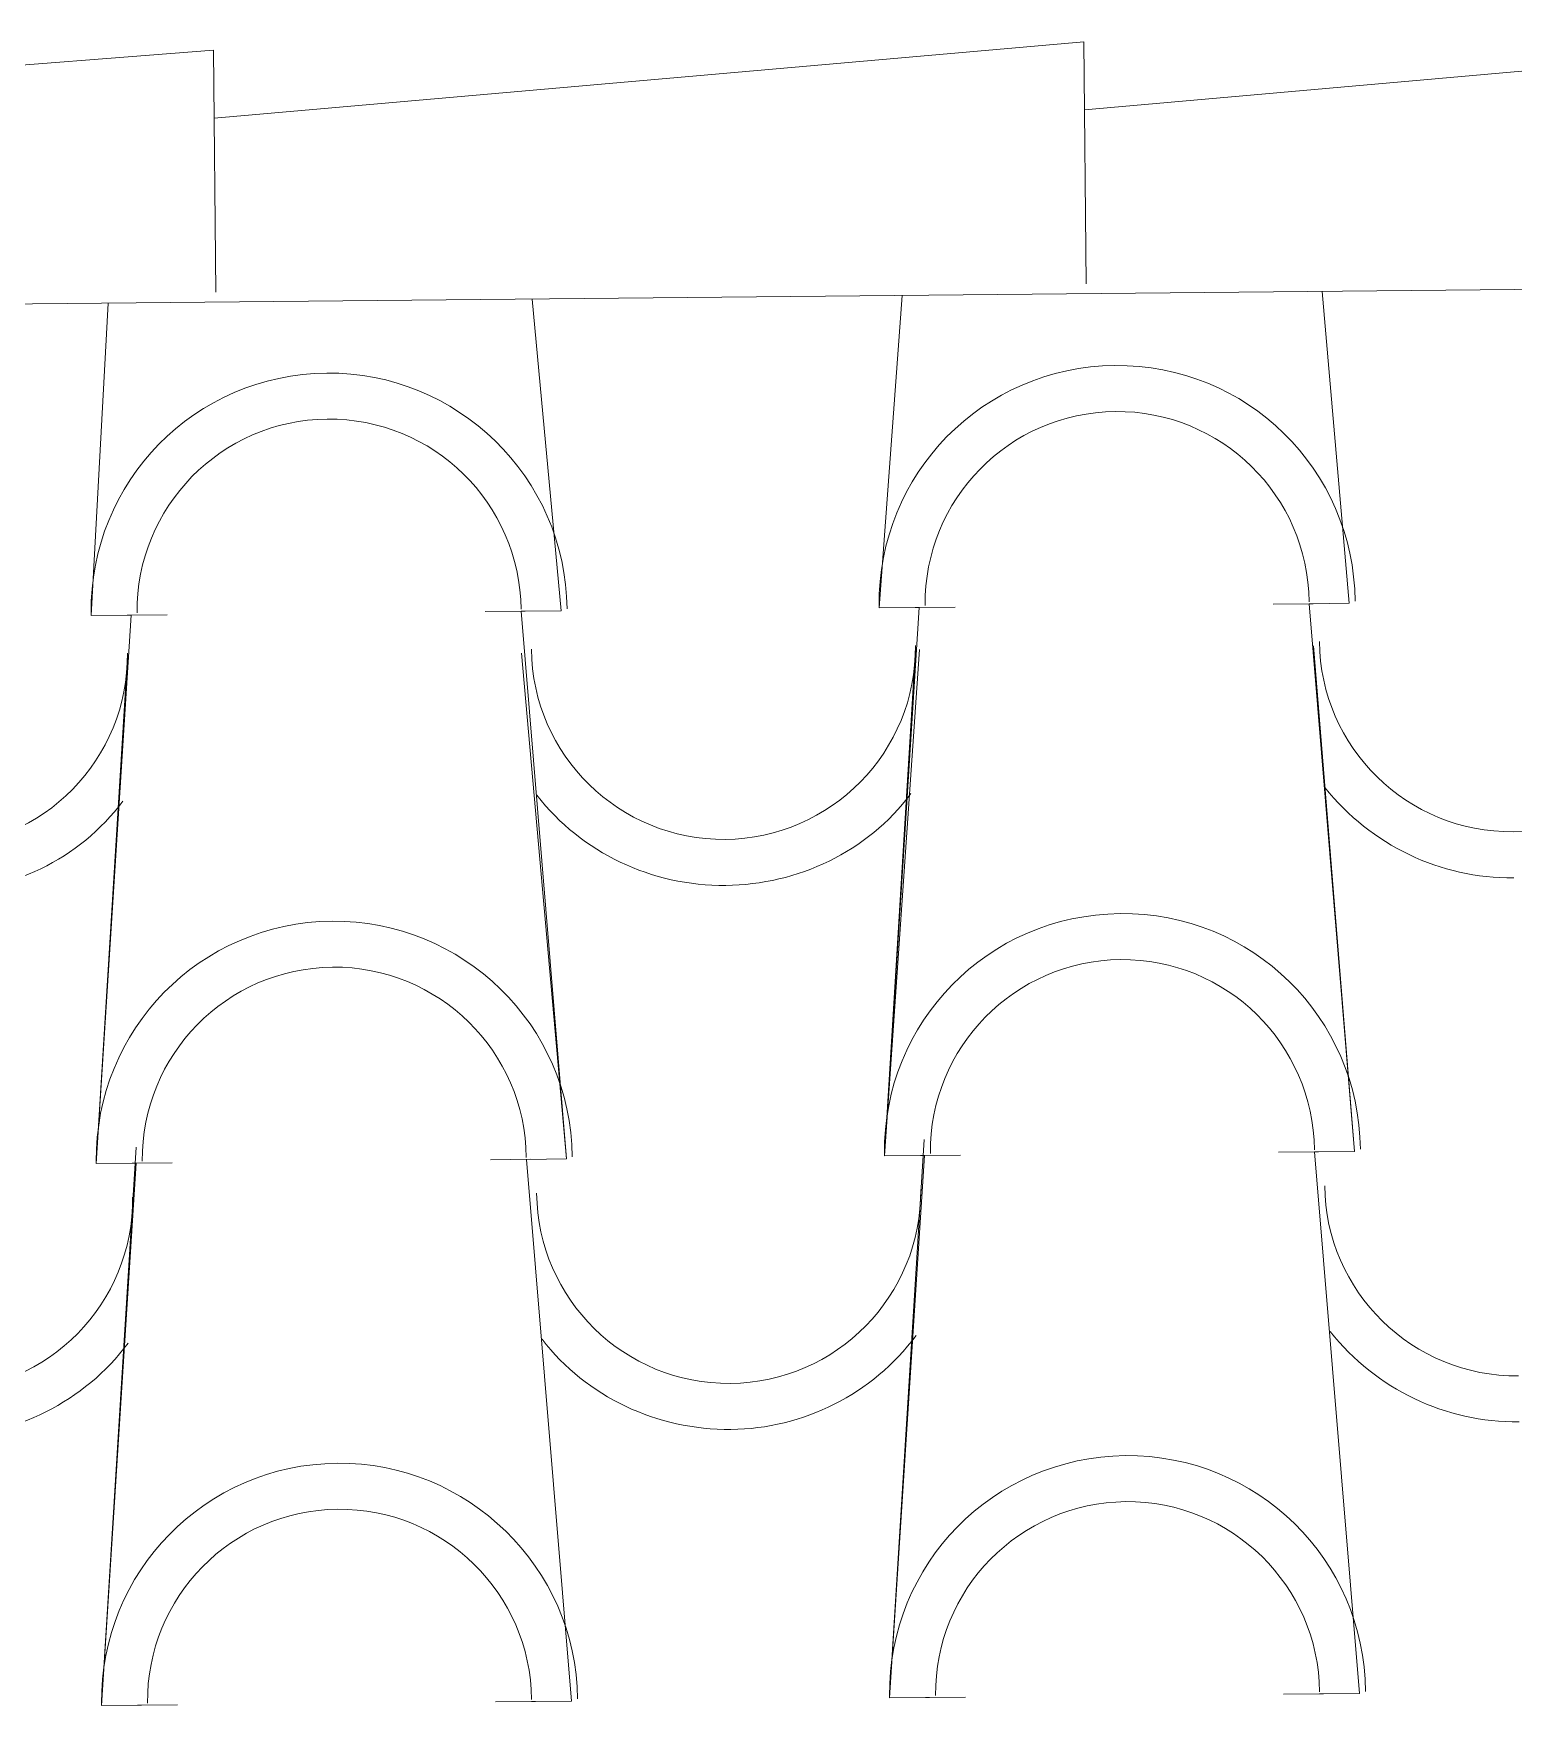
# Model space of a CAD drawing. Header units: millimetres. Extents: x 36985 to 49607, y -23856 to -17842.
# Drawn here: x 42006 to 42609, y -18572 to -17891 of the extents above; entities that cross this region are included whole.
import ezdxf

# ---------------------------------------------------------------- set-up
doc = ezdxf.new("R2010")
doc.units = ezdxf.units.MM
doc.layers.add('A-COB-___-___-EXI', color=250, linetype='Continuous', lineweight=25)

msp = doc.modelspace()

# ---------------------------------------------------------------- linework, layer by layer
at = {"layer": 'A-COB-___-___-EXI', "color": 18, "lineweight": 9}
for p, q in [((42525.34, -18123.36), (42541.63, -18123.21)), ((42045.62, -18127.98), (42029.33, -18128.13)), ((42044, -18127.99), (42060.28, -18127.84)), ((42206.07, -18126.43), (42189.78, -18126.59)), ((42204.44, -18126.45), (42220.73, -18126.29)), ((42366.52, -18124.89), (42350.23, -18125.05)), ((42047.77, -18351.14), (42031.48, -18351.29)), ((42046.14, -18351.15), (42062.43, -18351)), ((42208.22, -18349.59), (42191.93, -18349.75)), ((42210.34, -18570.31), (42194.05, -18570.47)), ((42531.24, -18567.23), (42514.95, -18567.38))]:
    msp.add_line(p, q, dxfattribs=at)
at = {"layer": 'A-COB-___-___-EXI', "color": 18, "lineweight": 9, "flags": 128}
for points in [[(42786.33, -17989.72), (42785.38, -17891.17), (42433.81, -17922.24)], [(42080.2, -17996.5), (42079.25, -17897.96), (41734.96, -17924.89)], [(42434.49, -17993.1), (42433.54, -17894.55), (42079.52, -17925.65)], [(37541.28, -18044.22), (48962.39, -17934.4), (48974.2, -18061.36), (48957.91, -18061.51), (48974.2, -18061.36), (48957.91, -18061.51), (48974.2, -18061.36), (48962.39, -17934.4), (48974.2, -18061.36), (48957.91, -18061.51), (48976.35, -18284.52), (48960.06, -18284.67), (48978.47, -18505.23), (48962.18, -18505.39), (48978.47, -18505.23), (48962.18, -18505.39), (48978.47, -18505.23), (48962.18, -18505.39), (48978.47, -18505.23), (48960.06, -18284.67), (48976.35, -18284.52), (48960.06, -18284.67)], [(42049.89, -18571.86), (42033.6, -18572.01), (42047.71, -18344.62), (42033.6, -18572.01), (42049.89, -18571.86), (42033.6, -18572.01), (42049.89, -18571.86), (42033.6, -18572.01), (42049.89, -18571.86), (42033.6, -18572.01), (42049.89, -18571.86), (42033.6, -18572.01), (42047.77, -18351.14), (42031.48, -18351.29), (42044.16, -18145.1), (42031.48, -18351.29), (42047.77, -18351.14), (42031.48, -18351.29), (42047.77, -18351.14), (42031.48, -18351.29), (42045.62, -18127.98), (42029.33, -18128.13), (42036.26, -18001), (42029.33, -18128.13), (42045.62, -18127.98), (42029.33, -18128.13), (42045.62, -18127.98), (42029.33, -18128.13), (42036.26, -18001)], [(42208.92, -17999.34), (42220.73, -18126.29), (42204.44, -18126.45), (42220.73, -18126.29), (42204.44, -18126.45), (42220.73, -18126.29), (42208.92, -17999.34), (42220.73, -18126.29), (42204.44, -18126.45), (42222.88, -18349.45), (42206.59, -18349.61), (42222.88, -18349.45), (42204.61, -18143.55), (42222.88, -18349.45), (42206.59, -18349.61), (42225, -18570.17), (42208.71, -18570.33), (42225, -18570.17), (42208.71, -18570.33), (42225, -18570.17), (42208.71, -18570.33), (42225, -18570.17), (42206.59, -18349.61), (42222.88, -18349.45), (42206.59, -18349.61), (42222.88, -18349.45)], [(42352.38, -18348.21), (42368.67, -18348.05), (42352.38, -18348.21), (42368.67, -18348.05), (42352.38, -18348.21), (42366.52, -18124.89), (42350.23, -18125.05), (42359.6, -17997.89), (42350.23, -18125.05), (42366.52, -18124.89), (42350.23, -18125.05), (42366.52, -18124.89), (42350.23, -18125.05), (42359.6, -17997.89)], [(42530.63, -17996.25), (42541.63, -18123.21), (42525.34, -18123.36), (42541.63, -18123.21), (42525.34, -18123.36), (42541.63, -18123.21), (42530.63, -17996.25), (42541.63, -18123.21), (42525.34, -18123.36), (42541.63, -18123.21), (42525.34, -18123.36), (42541.63, -18123.21), (42530.63, -17996.25), (42541.63, -18123.21), (42525.34, -18123.36), (42543.77, -18346.37), (42527.48, -18346.53), (42543.77, -18346.37), (42527.48, -18346.53), (42543.77, -18346.37), (42527.13, -18140.45), (42543.77, -18346.37), (42527.48, -18346.53), (42545.9, -18567.09), (42529.61, -18567.24), (42545.9, -18567.09), (42529.61, -18567.24), (42545.9, -18567.09), (42529.61, -18567.24), (42545.9, -18567.09), (42527.48, -18346.53), (42543.77, -18346.37), (42527.13, -18140.45), (42543.77, -18346.37), (42527.48, -18346.53), (42545.9, -18567.09), (42529.61, -18567.24), (42545.9, -18567.09), (42529.61, -18567.24)], [(42368.6, -18341.54), (42354.5, -18568.93), (42370.79, -18568.77), (42354.5, -18568.93), (42368.67, -18348.05), (42352.38, -18348.21), (42365.06, -18142.01)], [(42370.79, -18568.77), (42354.5, -18568.93), (42368.6, -18341.54), (42354.5, -18568.93), (42370.79, -18568.77), (42354.5, -18568.93), (42370.79, -18568.77), (42354.5, -18568.93), (42370.79, -18568.77), (42354.5, -18568.93), (42370.79, -18568.77), (42354.5, -18568.93), (42368.67, -18348.05), (42352.38, -18348.21), (42365.06, -18142.01)], [(42527.48, -18346.53), (42545.9, -18567.09), (42527.48, -18346.53), (42543.77, -18346.37), (42527.48, -18346.53), (42543.77, -18346.37)], [(42206.59, -18349.61), (42225, -18570.17), (42208.71, -18570.33), (42225, -18570.17)], [(42048.26, -18571.87), (42064.55, -18571.71), (42048.26, -18571.87), (42064.55, -18571.71)]]:
    msp.add_lwpolyline(points, dxfattribs=at)
for points in [[(42359.6, -17997.89), (42350.23, -18125.05), (42366.52, -18124.89), (42350.23, -18125.05), (42366.52, -18124.89), (42350.23, -18125.05)], [(42510.68, -18123.51), (42526.97, -18123.35)], [(42381.18, -18124.75), (42364.89, -18124.91)], [(42366.68, -18141.99), (42352.38, -18348.21), (42368.67, -18348.05), (42352.38, -18348.21), (42368.67, -18348.05), (42352.38, -18348.21)], [(42383.33, -18347.91), (42367.04, -18348.07)], [(42512.82, -18346.67), (42529.11, -18346.51)], [(42385.45, -18568.63), (42369.16, -18568.79), (42385.45, -18568.63), (42369.16, -18568.79)]]:
    msp.add_lwpolyline(points, close=True, dxfattribs=at)
at = {"layer": 'A-COB-___-___-EXI', "color": 18, "lineweight": 9}
for points in [[(42446.21, -18026.38), (42446.21, -18026.38), (42392.46, -18026.9), (42349.71, -18070.48), (42350.22, -18124.23)], [(42446.21, -18026.38), (42446.21, -18026.38), (42392.46, -18026.9), (42349.71, -18070.48), (42350.22, -18124.23)], [(42446.21, -18026.38), (42446.21, -18026.38), (42392.46, -18026.9), (42349.71, -18070.48), (42350.22, -18124.23)], [(42446.21, -18026.38), (42446.21, -18026.38), (42392.46, -18026.9), (42349.71, -18070.48), (42350.22, -18124.23)], [(42446.21, -18026.38), (42446.21, -18026.38), (42392.46, -18026.9), (42349.71, -18070.48), (42350.22, -18124.23)], [(42446.21, -18026.38), (42446.21, -18026.38), (42392.46, -18026.9), (42349.71, -18070.48), (42350.22, -18124.23)], [(42446.21, -18026.38), (42446.21, -18026.38), (42392.46, -18026.9), (42349.71, -18070.48), (42350.22, -18124.23)], [(42446.21, -18026.38), (42446.21, -18026.38), (42392.46, -18026.9), (42349.71, -18070.48), (42350.22, -18124.23)], [(42446.21, -18026.38), (42446.21, -18026.38), (42392.46, -18026.9), (42349.71, -18070.48), (42350.22, -18124.23)], [(42446.21, -18026.38), (42446.21, -18026.38), (42392.46, -18026.9), (42349.71, -18070.48), (42350.22, -18124.23)], [(42125.32, -18029.47), (42125.32, -18029.47), (42071.56, -18029.98), (42028.81, -18073.56), (42029.33, -18127.32)], [(42125.32, -18029.47), (42125.32, -18029.47), (42071.56, -18029.98), (42028.81, -18073.56), (42029.33, -18127.32)], [(42125.32, -18029.47), (42125.32, -18029.47), (42071.56, -18029.98), (42028.81, -18073.56), (42029.33, -18127.32)], [(42125.32, -18029.47), (42125.32, -18029.47), (42071.56, -18029.98), (42028.81, -18073.56), (42029.33, -18127.32)], [(42125.32, -18029.47), (42125.32, -18029.47), (42071.56, -18029.98), (42028.81, -18073.56), (42029.33, -18127.32)], [(42125.32, -18029.47), (42125.32, -18029.47), (42071.56, -18029.98), (42028.81, -18073.56), (42029.33, -18127.32)], [(42125.5, -18048.2), (42125.5, -18048.2), (42082.33, -18048.61), (42047.64, -18083.97), (42048.06, -18127.14)], [(42125.5, -18048.2), (42125.5, -18048.2), (42082.33, -18048.61), (42047.64, -18083.97), (42048.06, -18127.14)], [(42125.5, -18048.2), (42125.5, -18048.2), (42082.33, -18048.61), (42047.64, -18083.97), (42048.06, -18127.14)], [(42125.5, -18048.2), (42125.5, -18048.2), (42082.33, -18048.61), (42047.64, -18083.97), (42048.06, -18127.14)], [(42125.5, -18048.2), (42125.5, -18048.2), (42082.33, -18048.61), (42047.64, -18083.97), (42048.06, -18127.14)], [(42125.5, -18048.2), (42125.5, -18048.2), (42082.33, -18048.61), (42047.64, -18083.97), (42048.06, -18127.14)], [(42446.39, -18045.11), (42446.39, -18045.11), (42403.22, -18045.53), (42368.54, -18080.89), (42368.96, -18124.05)], [(42446.39, -18045.11), (42446.39, -18045.11), (42403.22, -18045.53), (42368.54, -18080.89), (42368.96, -18124.05)], [(42446.39, -18045.11), (42446.39, -18045.11), (42403.22, -18045.53), (42368.54, -18080.89), (42368.96, -18124.05)], [(42446.39, -18045.11), (42446.39, -18045.11), (42403.22, -18045.53), (42368.54, -18080.89), (42368.96, -18124.05)], [(42446.39, -18045.11), (42446.39, -18045.11), (42403.22, -18045.53), (42368.54, -18080.89), (42368.96, -18124.05)], [(42446.39, -18045.11), (42446.39, -18045.11), (42403.22, -18045.53), (42368.54, -18080.89), (42368.96, -18124.05)], [(42446.39, -18045.11), (42446.39, -18045.11), (42403.22, -18045.53), (42368.54, -18080.89), (42368.96, -18124.05)], [(42446.39, -18045.11), (42446.39, -18045.11), (42403.22, -18045.53), (42368.54, -18080.89), (42368.96, -18124.05)], [(42446.39, -18045.11), (42446.39, -18045.11), (42403.22, -18045.53), (42368.54, -18080.89), (42368.96, -18124.05)], [(42446.39, -18045.11), (42446.39, -18045.11), (42403.22, -18045.53), (42368.54, -18080.89), (42368.96, -18124.05)], [(42608.5, -18216.24), (42608.5, -18216.24), (42651.67, -18215.82), (42686.35, -18180.46), (42685.93, -18137.3)], [(42608.5, -18216.24), (42608.5, -18216.24), (42651.67, -18215.82), (42686.35, -18180.46), (42685.93, -18137.3)], [(41966.71, -18222.41), (41966.71, -18222.41), (42009.87, -18221.99), (42044.56, -18186.63), (42044.14, -18143.47)], [(42287.6, -18219.32), (42287.6, -18219.32), (42330.77, -18218.91), (42365.45, -18183.55), (42365.04, -18140.38)], [(41966.07, -18241.15), (41966.07, -18241.15), (41996.21, -18240.86), (42024.59, -18227.55), (42042.28, -18203.76)], [(42287.78, -18238.05), (42287.78, -18238.05), (42317.1, -18237.77), (42345.48, -18224.47), (42363.18, -18200.67)], [(42127.46, -18252.63), (42127.46, -18252.63), (42073.71, -18253.14), (42030.96, -18296.73), (42031.47, -18350.48)], [(42127.46, -18252.63), (42127.46, -18252.63), (42073.71, -18253.14), (42030.96, -18296.73), (42031.47, -18350.48)], [(42127.46, -18252.63), (42127.46, -18252.63), (42073.71, -18253.14), (42030.96, -18296.73), (42031.47, -18350.48)], [(42127.46, -18252.63), (42127.46, -18252.63), (42073.71, -18253.14), (42030.96, -18296.73), (42031.47, -18350.48)], [(42127.46, -18252.63), (42127.46, -18252.63), (42073.71, -18253.14), (42030.96, -18296.73), (42031.47, -18350.48)], [(42127.46, -18252.63), (42127.46, -18252.63), (42073.71, -18253.14), (42030.96, -18296.73), (42031.47, -18350.48)], [(42448.36, -18249.54), (42448.36, -18249.54), (42394.6, -18250.06), (42351.85, -18293.64), (42352.37, -18347.39)], [(42448.36, -18249.54), (42448.36, -18249.54), (42394.6, -18250.06), (42351.85, -18293.64), (42352.37, -18347.39)], [(42448.36, -18249.54), (42448.36, -18249.54), (42394.6, -18250.06), (42351.85, -18293.64), (42352.37, -18347.39)], [(42448.36, -18249.54), (42448.36, -18249.54), (42394.6, -18250.06), (42351.85, -18293.64), (42352.37, -18347.39)], [(42448.36, -18249.54), (42448.36, -18249.54), (42394.6, -18250.06), (42351.85, -18293.64), (42352.37, -18347.39)], [(42448.36, -18249.54), (42448.36, -18249.54), (42394.6, -18250.06), (42351.85, -18293.64), (42352.37, -18347.39)], [(42448.36, -18249.54), (42448.36, -18249.54), (42394.6, -18250.06), (42351.85, -18293.64), (42352.37, -18347.39)], [(42448.36, -18249.54), (42448.36, -18249.54), (42394.6, -18250.06), (42351.85, -18293.64), (42352.37, -18347.39)], [(42448.36, -18249.54), (42448.36, -18249.54), (42394.6, -18250.06), (42351.85, -18293.64), (42352.37, -18347.39)], [(42448.36, -18249.54), (42448.36, -18249.54), (42394.6, -18250.06), (42351.85, -18293.64), (42352.37, -18347.39)], [(42127.64, -18271.36), (42127.64, -18271.36), (42084.48, -18271.78), (42049.79, -18307.13), (42050.21, -18350.3)], [(42127.64, -18271.36), (42127.64, -18271.36), (42084.48, -18271.78), (42049.79, -18307.13), (42050.21, -18350.3)], [(42127.64, -18271.36), (42127.64, -18271.36), (42084.48, -18271.78), (42049.79, -18307.13), (42050.21, -18350.3)], [(42127.64, -18271.36), (42127.64, -18271.36), (42084.48, -18271.78), (42049.79, -18307.13), (42050.21, -18350.3)], [(42127.64, -18271.36), (42127.64, -18271.36), (42084.48, -18271.78), (42049.79, -18307.13), (42050.21, -18350.3)], [(42127.64, -18271.36), (42127.64, -18271.36), (42084.48, -18271.78), (42049.79, -18307.13), (42050.21, -18350.3)], [(42448.54, -18268.27), (42448.54, -18268.27), (42405.37, -18268.69), (42370.69, -18304.05), (42371.1, -18347.21)], [(42448.54, -18268.27), (42448.54, -18268.27), (42405.37, -18268.69), (42370.69, -18304.05), (42371.1, -18347.21)], [(42448.54, -18268.27), (42448.54, -18268.27), (42405.37, -18268.69), (42370.69, -18304.05), (42371.1, -18347.21)], [(42448.54, -18268.27), (42448.54, -18268.27), (42405.37, -18268.69), (42370.69, -18304.05), (42371.1, -18347.21)], [(42448.54, -18268.27), (42448.54, -18268.27), (42405.37, -18268.69), (42370.69, -18304.05), (42371.1, -18347.21)], [(42448.54, -18268.27), (42448.54, -18268.27), (42405.37, -18268.69), (42370.69, -18304.05), (42371.1, -18347.21)], [(42448.54, -18268.27), (42448.54, -18268.27), (42405.37, -18268.69), (42370.69, -18304.05), (42371.1, -18347.21)], [(42448.54, -18268.27), (42448.54, -18268.27), (42405.37, -18268.69), (42370.69, -18304.05), (42371.1, -18347.21)], [(42448.54, -18268.27), (42448.54, -18268.27), (42405.37, -18268.69), (42370.69, -18304.05), (42371.1, -18347.21)], [(42448.54, -18268.27), (42448.54, -18268.27), (42405.37, -18268.69), (42370.69, -18304.05), (42371.1, -18347.21)], [(42289.73, -18440.85), (42289.73, -18440.85), (42332.9, -18440.44), (42367.58, -18405.08), (42367.17, -18361.91)], [(41968.84, -18443.94), (41968.84, -18443.94), (42012, -18443.52), (42046.69, -18408.17), (42046.27, -18365)], [(42289.91, -18459.59), (42289.91, -18459.59), (42319.23, -18459.3), (42347.61, -18445.18), (42365.3, -18421.39)], [(42289.91, -18459.59), (42289.91, -18459.59), (42319.23, -18459.3), (42347.61, -18445.18), (42365.3, -18421.39)], [(41968.2, -18462.68), (41968.2, -18462.68), (41998.34, -18462.39), (42026.71, -18448.27), (42044.4, -18424.48)], [(41968.2, -18462.68), (41968.2, -18462.68), (41998.34, -18462.39), (42026.71, -18448.27), (42044.4, -18424.48)], [(42450.48, -18470.26), (42450.48, -18470.26), (42396.72, -18470.78), (42353.97, -18514.36), (42354.49, -18568.11)], [(42450.48, -18470.26), (42450.48, -18470.26), (42396.72, -18470.78), (42353.97, -18514.36), (42354.49, -18568.11)], [(42450.48, -18470.26), (42450.48, -18470.26), (42396.72, -18470.78), (42353.97, -18514.36), (42354.49, -18568.11)], [(42450.48, -18470.26), (42450.48, -18470.26), (42396.72, -18470.78), (42353.97, -18514.36), (42354.49, -18568.11)], [(42450.48, -18470.26), (42450.48, -18470.26), (42396.72, -18470.78), (42353.97, -18514.36), (42354.49, -18568.11)], [(42450.48, -18470.26), (42450.48, -18470.26), (42396.72, -18470.78), (42353.97, -18514.36), (42354.49, -18568.11)], [(42450.48, -18470.26), (42450.48, -18470.26), (42396.72, -18470.78), (42353.97, -18514.36), (42354.49, -18568.11)], [(42450.48, -18470.26), (42450.48, -18470.26), (42396.72, -18470.78), (42353.97, -18514.36), (42354.49, -18568.11)], [(42450.48, -18470.26), (42450.48, -18470.26), (42396.72, -18470.78), (42353.97, -18514.36), (42354.49, -18568.11)], [(42450.48, -18470.26), (42450.48, -18470.26), (42396.72, -18470.78), (42353.97, -18514.36), (42354.49, -18568.11)], [(42450.48, -18470.26), (42450.48, -18470.26), (42396.72, -18470.78), (42353.97, -18514.36), (42354.49, -18568.11)], [(42129.58, -18473.35), (42129.58, -18473.35), (42075.83, -18473.86), (42033.08, -18517.44), (42033.6, -18571.2)], [(42129.58, -18473.35), (42129.58, -18473.35), (42075.83, -18473.86), (42033.08, -18517.44), (42033.6, -18571.2)], [(42129.58, -18473.35), (42129.58, -18473.35), (42075.83, -18473.86), (42033.08, -18517.44), (42033.6, -18571.2)], [(42129.58, -18473.35), (42129.58, -18473.35), (42075.83, -18473.86), (42033.08, -18517.44), (42033.6, -18571.2)], [(42129.58, -18473.35), (42129.58, -18473.35), (42075.83, -18473.86), (42033.08, -18517.44), (42033.6, -18571.2)], [(42129.58, -18473.35), (42129.58, -18473.35), (42075.83, -18473.86), (42033.08, -18517.44), (42033.6, -18571.2)], [(42129.58, -18473.35), (42129.58, -18473.35), (42075.83, -18473.86), (42033.08, -18517.44), (42033.6, -18571.2)], [(42129.58, -18473.35), (42129.58, -18473.35), (42075.83, -18473.86), (42033.08, -18517.44), (42033.6, -18571.2)], [(42129.58, -18473.35), (42129.58, -18473.35), (42075.83, -18473.86), (42033.08, -18517.44), (42033.6, -18571.2)], [(42450.66, -18488.99), (42450.66, -18488.99), (42407.49, -18489.41), (42372.81, -18524.77), (42373.22, -18567.93)], [(42450.66, -18488.99), (42450.66, -18488.99), (42407.49, -18489.41), (42372.81, -18524.77), (42373.22, -18567.93)], [(42450.66, -18488.99), (42450.66, -18488.99), (42407.49, -18489.41), (42372.81, -18524.77), (42373.22, -18567.93)], [(42450.66, -18488.99), (42450.66, -18488.99), (42407.49, -18489.41), (42372.81, -18524.77), (42373.22, -18567.93)], [(42450.66, -18488.99), (42450.66, -18488.99), (42407.49, -18489.41), (42372.81, -18524.77), (42373.22, -18567.93)], [(42450.66, -18488.99), (42450.66, -18488.99), (42407.49, -18489.41), (42372.81, -18524.77), (42373.22, -18567.93)], [(42450.66, -18488.99), (42450.66, -18488.99), (42407.49, -18489.41), (42372.81, -18524.77), (42373.22, -18567.93)], [(42450.66, -18488.99), (42450.66, -18488.99), (42407.49, -18489.41), (42372.81, -18524.77), (42373.22, -18567.93)], [(42450.66, -18488.99), (42450.66, -18488.99), (42407.49, -18489.41), (42372.81, -18524.77), (42373.22, -18567.93)], [(42450.66, -18488.99), (42450.66, -18488.99), (42407.49, -18489.41), (42372.81, -18524.77), (42373.22, -18567.93)], [(42450.66, -18488.99), (42450.66, -18488.99), (42407.49, -18489.41), (42372.81, -18524.77), (42373.22, -18567.93)], [(42129.76, -18492.08), (42129.76, -18492.08), (42086.6, -18492.49), (42051.91, -18527.85), (42052.33, -18571.02)], [(42129.76, -18492.08), (42129.76, -18492.08), (42086.6, -18492.49), (42051.91, -18527.85), (42052.33, -18571.02)], [(42129.76, -18492.08), (42129.76, -18492.08), (42086.6, -18492.49), (42051.91, -18527.85), (42052.33, -18571.02)], [(42129.76, -18492.08), (42129.76, -18492.08), (42086.6, -18492.49), (42051.91, -18527.85), (42052.33, -18571.02)], [(42129.76, -18492.08), (42129.76, -18492.08), (42086.6, -18492.49), (42051.91, -18527.85), (42052.33, -18571.02)], [(42129.76, -18492.08), (42129.76, -18492.08), (42086.6, -18492.49), (42051.91, -18527.85), (42052.33, -18571.02)], [(42129.76, -18492.08), (42129.76, -18492.08), (42086.6, -18492.49), (42051.91, -18527.85), (42052.33, -18571.02)], [(42129.76, -18492.08), (42129.76, -18492.08), (42086.6, -18492.49), (42051.91, -18527.85), (42052.33, -18571.02)], [(42129.76, -18492.08), (42129.76, -18492.08), (42086.6, -18492.49), (42051.91, -18527.85), (42052.33, -18571.02)]]:
    msp.add_open_spline(points, degree=3, knots=[0.125, 0.125, 0.125, 0.125, 0.125001, 1, 1, 1, 1], dxfattribs=at)
for points in [[(42544.06, -18122.37), (42543.55, -18068.62), (42499.96, -18025.86), (42446.21, -18026.38)], [(42544.06, -18122.37), (42543.55, -18068.62), (42499.96, -18025.86), (42446.21, -18026.38)], [(42544.06, -18122.37), (42543.55, -18068.62), (42499.96, -18025.86), (42446.21, -18026.38)], [(42544.06, -18122.37), (42543.55, -18068.62), (42499.96, -18025.86), (42446.21, -18026.38)], [(42544.06, -18122.37), (42543.55, -18068.62), (42499.96, -18025.86), (42446.21, -18026.38)], [(42544.06, -18122.37), (42543.55, -18068.62), (42499.96, -18025.86), (42446.21, -18026.38)], [(42544.06, -18122.37), (42543.55, -18068.62), (42499.96, -18025.86), (42446.21, -18026.38)], [(42544.06, -18122.37), (42543.55, -18068.62), (42499.96, -18025.86), (42446.21, -18026.38)], [(42544.06, -18122.37), (42543.55, -18068.62), (42499.96, -18025.86), (42446.21, -18026.38)], [(42544.06, -18122.37), (42543.55, -18068.62), (42499.96, -18025.86), (42446.21, -18026.38)], [(42223.17, -18125.46), (42222.65, -18071.7), (42178.25, -18028.96), (42125.32, -18029.47)], [(42223.17, -18125.46), (42222.65, -18071.7), (42178.25, -18028.96), (42125.32, -18029.47)], [(42223.17, -18125.46), (42222.65, -18071.7), (42178.25, -18028.96), (42125.32, -18029.47)], [(42223.17, -18125.46), (42222.65, -18071.7), (42178.25, -18028.96), (42125.32, -18029.47)], [(42223.17, -18125.46), (42222.65, -18071.7), (42178.25, -18028.96), (42125.32, -18029.47)], [(42223.17, -18125.46), (42222.65, -18071.7), (42178.25, -18028.96), (42125.32, -18029.47)], [(42204.43, -18125.64), (42204.02, -18082.47), (42168.66, -18047.78), (42125.5, -18048.2)], [(42204.43, -18125.64), (42204.02, -18082.47), (42168.66, -18047.78), (42125.5, -18048.2)], [(42204.43, -18125.64), (42204.02, -18082.47), (42168.66, -18047.78), (42125.5, -18048.2)], [(42204.43, -18125.64), (42204.02, -18082.47), (42168.66, -18047.78), (42125.5, -18048.2)], [(42204.43, -18125.64), (42204.02, -18082.47), (42168.66, -18047.78), (42125.5, -18048.2)], [(42204.43, -18125.64), (42204.02, -18082.47), (42168.66, -18047.78), (42125.5, -18048.2)], [(42525.33, -18122.55), (42524.92, -18079.38), (42489.56, -18044.7), (42446.39, -18045.11)], [(42525.33, -18122.55), (42524.92, -18079.38), (42489.56, -18044.7), (42446.39, -18045.11)], [(42525.33, -18122.55), (42524.92, -18079.38), (42489.56, -18044.7), (42446.39, -18045.11)], [(42525.33, -18122.55), (42524.92, -18079.38), (42489.56, -18044.7), (42446.39, -18045.11)], [(42525.33, -18122.55), (42524.92, -18079.38), (42489.56, -18044.7), (42446.39, -18045.11)], [(42525.33, -18122.55), (42524.92, -18079.38), (42489.56, -18044.7), (42446.39, -18045.11)], [(42525.33, -18122.55), (42524.92, -18079.38), (42489.56, -18044.7), (42446.39, -18045.11)], [(42525.33, -18122.55), (42524.92, -18079.38), (42489.56, -18044.7), (42446.39, -18045.11)], [(42525.33, -18122.55), (42524.92, -18079.38), (42489.56, -18044.7), (42446.39, -18045.11)], [(42525.33, -18122.55), (42524.92, -18079.38), (42489.56, -18044.7), (42446.39, -18045.11)], [(42208.66, -18141.89), (42209.08, -18185.05), (42244.44, -18219.74), (42287.6, -18219.32)], [(42529.56, -18138.8), (42529.97, -18181.97), (42565.33, -18216.65), (42608.5, -18216.24)], [(42529.56, -18138.8), (42529.97, -18181.97), (42565.33, -18216.65), (42608.5, -18216.24)], [(42531.76, -18198.24), (42550.72, -18221.68), (42578.54, -18235.26), (42608.68, -18234.97)], [(42531.76, -18198.24), (42550.72, -18221.68), (42578.54, -18235.26), (42608.68, -18234.97)], [(42210.86, -18201.32), (42229.01, -18224.77), (42257.65, -18238.34), (42287.78, -18238.05)], [(42225.31, -18348.62), (42224.8, -18294.86), (42180.4, -18252.12), (42127.46, -18252.63)], [(42225.31, -18348.62), (42224.8, -18294.86), (42180.4, -18252.12), (42127.46, -18252.63)], [(42225.31, -18348.62), (42224.8, -18294.86), (42180.4, -18252.12), (42127.46, -18252.63)], [(42225.31, -18348.62), (42224.8, -18294.86), (42180.4, -18252.12), (42127.46, -18252.63)], [(42225.31, -18348.62), (42224.8, -18294.86), (42180.4, -18252.12), (42127.46, -18252.63)], [(42225.31, -18348.62), (42224.8, -18294.86), (42180.4, -18252.12), (42127.46, -18252.63)], [(42546.21, -18345.53), (42545.69, -18291.78), (42502.11, -18249.03), (42448.36, -18249.54)], [(42546.21, -18345.53), (42545.69, -18291.78), (42502.11, -18249.03), (42448.36, -18249.54)], [(42546.21, -18345.53), (42545.69, -18291.78), (42502.11, -18249.03), (42448.36, -18249.54)], [(42546.21, -18345.53), (42545.69, -18291.78), (42502.11, -18249.03), (42448.36, -18249.54)], [(42546.21, -18345.53), (42545.69, -18291.78), (42502.11, -18249.03), (42448.36, -18249.54)], [(42546.21, -18345.53), (42545.69, -18291.78), (42502.11, -18249.03), (42448.36, -18249.54)], [(42546.21, -18345.53), (42545.69, -18291.78), (42502.11, -18249.03), (42448.36, -18249.54)], [(42546.21, -18345.53), (42545.69, -18291.78), (42502.11, -18249.03), (42448.36, -18249.54)], [(42546.21, -18345.53), (42545.69, -18291.78), (42502.11, -18249.03), (42448.36, -18249.54)], [(42546.21, -18345.53), (42545.69, -18291.78), (42502.11, -18249.03), (42448.36, -18249.54)], [(42206.58, -18348.8), (42206.17, -18305.63), (42170.81, -18270.95), (42127.64, -18271.36)], [(42206.58, -18348.8), (42206.17, -18305.63), (42170.81, -18270.95), (42127.64, -18271.36)], [(42206.58, -18348.8), (42206.17, -18305.63), (42170.81, -18270.95), (42127.64, -18271.36)], [(42206.58, -18348.8), (42206.17, -18305.63), (42170.81, -18270.95), (42127.64, -18271.36)], [(42206.58, -18348.8), (42206.17, -18305.63), (42170.81, -18270.95), (42127.64, -18271.36)], [(42206.58, -18348.8), (42206.17, -18305.63), (42170.81, -18270.95), (42127.64, -18271.36)], [(42527.48, -18345.71), (42527.06, -18302.54), (42491.7, -18267.86), (42448.54, -18268.27)], [(42527.48, -18345.71), (42527.06, -18302.54), (42491.7, -18267.86), (42448.54, -18268.27)], [(42527.48, -18345.71), (42527.06, -18302.54), (42491.7, -18267.86), (42448.54, -18268.27)], [(42527.48, -18345.71), (42527.06, -18302.54), (42491.7, -18267.86), (42448.54, -18268.27)], [(42527.48, -18345.71), (42527.06, -18302.54), (42491.7, -18267.86), (42448.54, -18268.27)], [(42527.48, -18345.71), (42527.06, -18302.54), (42491.7, -18267.86), (42448.54, -18268.27)], [(42527.48, -18345.71), (42527.06, -18302.54), (42491.7, -18267.86), (42448.54, -18268.27)], [(42527.48, -18345.71), (42527.06, -18302.54), (42491.7, -18267.86), (42448.54, -18268.27)], [(42527.48, -18345.71), (42527.06, -18302.54), (42491.7, -18267.86), (42448.54, -18268.27)], [(42527.48, -18345.71), (42527.06, -18302.54), (42491.7, -18267.86), (42448.54, -18268.27)], [(42531.69, -18360.33), (42532.1, -18403.5), (42567.46, -18438.18), (42610.63, -18437.77)], [(42531.69, -18360.33), (42532.1, -18403.5), (42567.46, -18438.18), (42610.63, -18437.77)], [(42210.79, -18363.42), (42211.21, -18406.58), (42246.57, -18441.27), (42289.73, -18440.85)], [(42212.99, -18422.86), (42231.14, -18446.3), (42259.78, -18459.88), (42289.91, -18459.59)], [(42212.99, -18422.86), (42231.14, -18446.3), (42259.78, -18459.88), (42289.91, -18459.59)], [(42533.89, -18419.77), (42552.85, -18443.21), (42580.67, -18456.79), (42610.81, -18456.5)], [(42533.89, -18419.77), (42552.85, -18443.21), (42580.67, -18456.79), (42610.81, -18456.5)], [(42533.89, -18419.77), (42552.85, -18443.21), (42580.67, -18456.79), (42610.81, -18456.5)], [(42548.33, -18566.25), (42547.81, -18512.49), (42504.23, -18469.74), (42450.48, -18470.26)], [(42548.33, -18566.25), (42547.81, -18512.49), (42504.23, -18469.74), (42450.48, -18470.26)], [(42548.33, -18566.25), (42547.81, -18512.49), (42504.23, -18469.74), (42450.48, -18470.26)], [(42548.33, -18566.25), (42547.81, -18512.49), (42504.23, -18469.74), (42450.48, -18470.26)], [(42548.33, -18566.25), (42547.81, -18512.49), (42504.23, -18469.74), (42450.48, -18470.26)], [(42548.33, -18566.25), (42547.81, -18512.49), (42504.23, -18469.74), (42450.48, -18470.26)], [(42548.33, -18566.25), (42547.81, -18512.49), (42504.23, -18469.74), (42450.48, -18470.26)], [(42548.33, -18566.25), (42547.81, -18512.49), (42504.23, -18469.74), (42450.48, -18470.26)], [(42548.33, -18566.25), (42547.81, -18512.49), (42504.23, -18469.74), (42450.48, -18470.26)], [(42548.33, -18566.25), (42547.81, -18512.49), (42504.23, -18469.74), (42450.48, -18470.26)], [(42548.33, -18566.25), (42547.81, -18512.49), (42504.23, -18469.74), (42450.48, -18470.26)], [(42227.44, -18569.33), (42226.92, -18515.58), (42182.52, -18472.84), (42129.58, -18473.35)], [(42227.44, -18569.33), (42226.92, -18515.58), (42182.52, -18472.84), (42129.58, -18473.35)], [(42227.44, -18569.33), (42226.92, -18515.58), (42182.52, -18472.84), (42129.58, -18473.35)], [(42227.44, -18569.33), (42226.92, -18515.58), (42182.52, -18472.84), (42129.58, -18473.35)], [(42227.44, -18569.33), (42226.92, -18515.58), (42182.52, -18472.84), (42129.58, -18473.35)], [(42227.44, -18569.33), (42226.92, -18515.58), (42182.52, -18472.84), (42129.58, -18473.35)], [(42227.44, -18569.33), (42226.92, -18515.58), (42182.52, -18472.84), (42129.58, -18473.35)], [(42227.44, -18569.33), (42226.92, -18515.58), (42182.52, -18472.84), (42129.58, -18473.35)], [(42227.44, -18569.33), (42226.92, -18515.58), (42182.52, -18472.84), (42129.58, -18473.35)], [(42208.7, -18569.51), (42208.29, -18526.35), (42172.93, -18491.66), (42129.76, -18492.08)], [(42208.7, -18569.51), (42208.29, -18526.35), (42172.93, -18491.66), (42129.76, -18492.08)], [(42208.7, -18569.51), (42208.29, -18526.35), (42172.93, -18491.66), (42129.76, -18492.08)], [(42208.7, -18569.51), (42208.29, -18526.35), (42172.93, -18491.66), (42129.76, -18492.08)], [(42208.7, -18569.51), (42208.29, -18526.35), (42172.93, -18491.66), (42129.76, -18492.08)], [(42208.7, -18569.51), (42208.29, -18526.35), (42172.93, -18491.66), (42129.76, -18492.08)], [(42208.7, -18569.51), (42208.29, -18526.35), (42172.93, -18491.66), (42129.76, -18492.08)], [(42208.7, -18569.51), (42208.29, -18526.35), (42172.93, -18491.66), (42129.76, -18492.08)], [(42208.7, -18569.51), (42208.29, -18526.35), (42172.93, -18491.66), (42129.76, -18492.08)], [(42529.6, -18566.43), (42529.18, -18523.26), (42493.83, -18488.58), (42450.66, -18488.99)], [(42529.6, -18566.43), (42529.18, -18523.26), (42493.83, -18488.58), (42450.66, -18488.99)], [(42529.6, -18566.43), (42529.18, -18523.26), (42493.83, -18488.58), (42450.66, -18488.99)], [(42529.6, -18566.43), (42529.18, -18523.26), (42493.83, -18488.58), (42450.66, -18488.99)], [(42529.6, -18566.43), (42529.18, -18523.26), (42493.83, -18488.58), (42450.66, -18488.99)], [(42529.6, -18566.43), (42529.18, -18523.26), (42493.83, -18488.58), (42450.66, -18488.99)], [(42529.6, -18566.43), (42529.18, -18523.26), (42493.83, -18488.58), (42450.66, -18488.99)], [(42529.6, -18566.43), (42529.18, -18523.26), (42493.83, -18488.58), (42450.66, -18488.99)], [(42529.6, -18566.43), (42529.18, -18523.26), (42493.83, -18488.58), (42450.66, -18488.99)], [(42529.6, -18566.43), (42529.18, -18523.26), (42493.83, -18488.58), (42450.66, -18488.99)], [(42529.6, -18566.43), (42529.18, -18523.26), (42493.83, -18488.58), (42450.66, -18488.99)]]:
    msp.add_open_spline(points, degree=3, dxfattribs=at)

doc.saveas('drawing.dxf')
